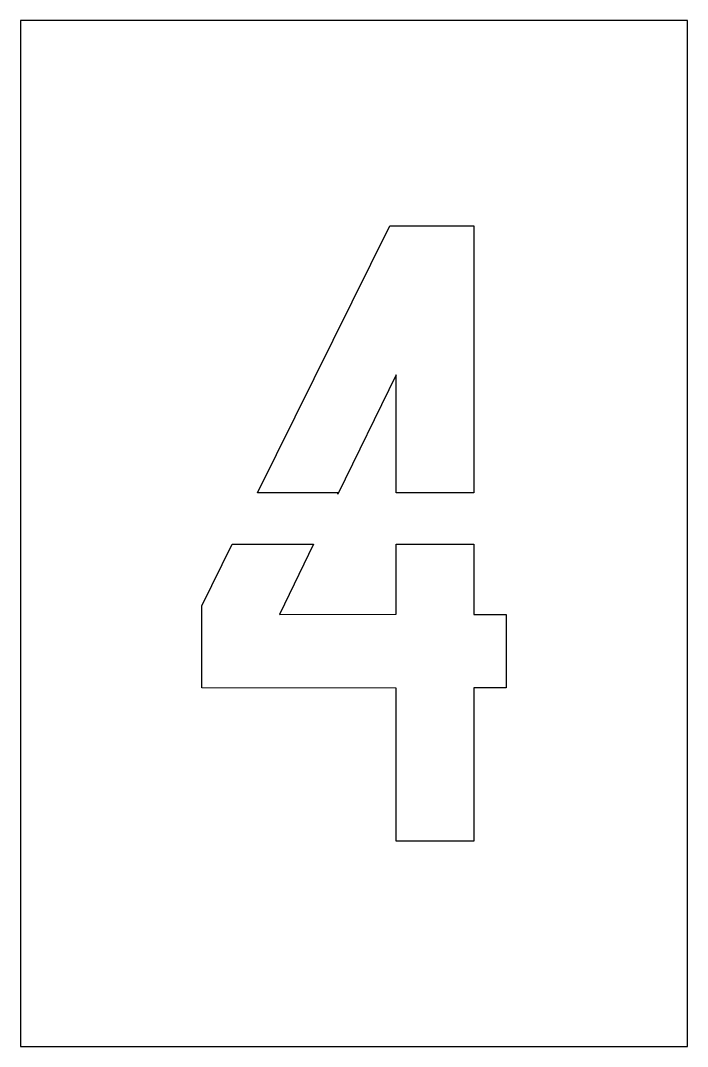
# Model space of a CAD drawing. Extents: x 0 to 6.5, y 0 to 10.
import ezdxf

# ---------------------------------------------------------------- set-up
doc = ezdxf.new("R2010")
doc.units = 0
doc.layers.add('CUT', color=7, linetype='Continuous')
doc.layers.add('OUTSIDE', color=1, linetype='Continuous')

msp = doc.modelspace()

# ---------------------------------------------------------------- linework, layer by layer
at = {"layer": 'CUT'}
for points in [[(3.6602, 6.547), (3.0936, 5.3818), (3.0936, 5.3969), (2.3111, 5.3969), (3.5989, 8), (4.4188, 7.9993), (4.4188, 5.3969), (3.6605, 5.3969), (3.6605, 6.5462)], [(1.7659, 3.4951), (1.7659, 4.295), (2.0627, 4.8949), (2.8569, 4.8949), (2.5247, 4.2118), (3.6605, 4.2127), (3.6605, 4.8949), (4.4188, 4.8949), (4.4188, 4.2112), (4.7341, 4.2094), (4.7321, 3.4945), (4.4191, 3.4945), (4.4188, 2.0007), (3.661, 2), (3.6605, 3.4936)]]:
    msp.add_lwpolyline(points, close=True, dxfattribs=at)
at = {"layer": 'OUTSIDE'}
msp.add_lwpolyline([(0, 0), (6.5, 0), (6.5, 10), (0, 10)], close=True, dxfattribs=at)

doc.saveas('drawing.dxf')
